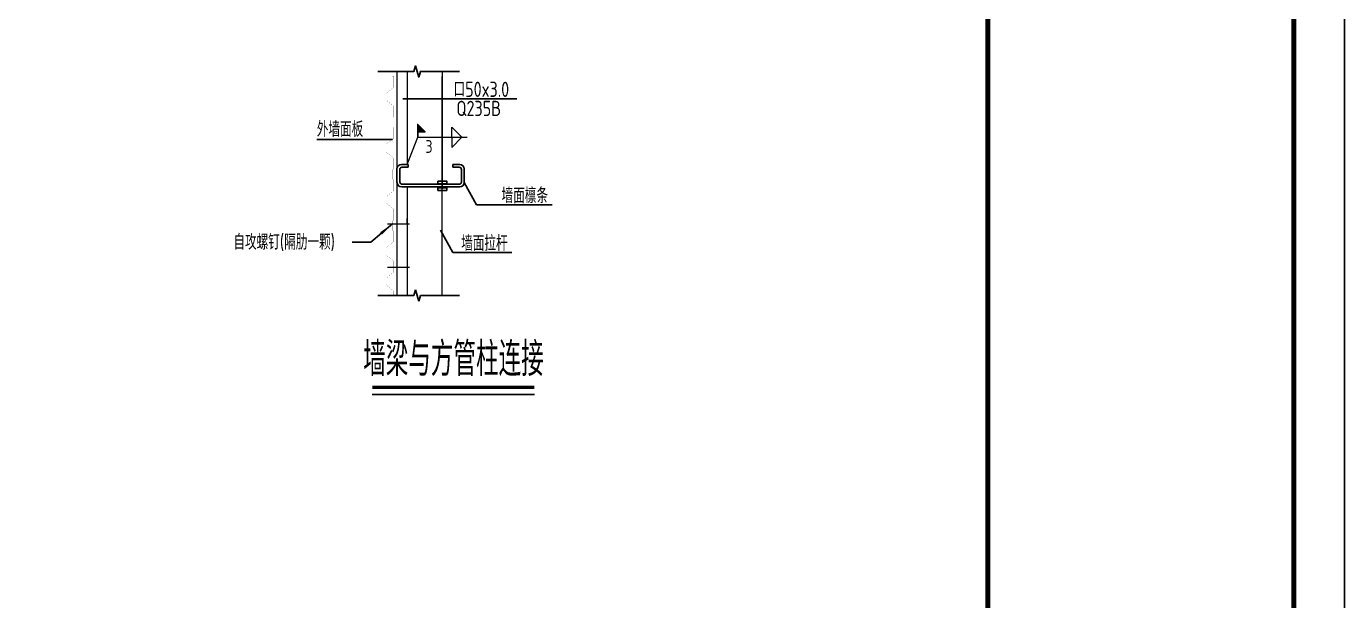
# Model space of a CAD drawing. Extents: x 19118 to 566552, y -1188739 to 92943.
# Drawn here: x 196605 to 235462, y -650862 to -633928 of the extents above; entities that cross this region are included whole.
import ezdxf
from ezdxf.enums import TextEntityAlignment as Align

# ---------------------------------------------------------------- set-up
doc = ezdxf.new("R2010")
doc.units = 0
doc.header["$LTSCALE"] = 1000
doc.header["$MEASUREMENT"] = 0
doc.linetypes.add('CENTER', pattern=[2, 1.25, -0.25, 0.25, -0.25])
doc.layers.get('0').update_dxf_attribs({"linetype": 'CONTINUOUS'})
for name, color, linetype in [('5图框', 7, 'CONTINUOUS'), ('AXIS', 3, 'CONTINUOUS'), ('OTHER', 7, 'CONTINUOUS'), ('PUB_DIM', 3, 'CONTINUOUS'), ('PUB_HATCH', 8, 'CONTINUOUS'), ('PUB_TEXT', 7, 'CONTINUOUS'), ('PUB_TITLE', 4, 'CONTINUOUS'), ('QL', 4, 'CONTINUOUS'), ('图文说明基线', 251, 'CONTINUOUS'), ('图框', 4, 'CONTINUOUS')]:
    doc.layers.add(name, color=color, linetype=linetype)
for name, color, linetype, lineweight in [('JXB-C3', 3, 'CONTINUOUS', 5), ('NO1', 3, 'CENTER', 5), ('焊缝标注', 9, 'CONTINUOUS', 18)]:
    doc.layers.add(name, color=color, linetype=linetype, lineweight=lineweight)
doc.styles.add('HZTXT', font='tssdeng.shx', dxfattribs={"bigfont": 'tssdchn.shx'})
doc.styles.get("Standard").update_dxf_attribs({"font": 'atssdeng.shx', "bigfont": 'atssdchn.shx'})
doc.styles.add('TSSD_Rein', font='atssdeng.shx', dxfattribs={"width": 0.7, "bigfont": 'atssdchn.shx'})

# ---------------------------------------------------------------- blocks, each defined once
blk = doc.blocks.new('_ARROW')
blk.add_solid([(0, 0), (-1, 0.1), (-1, -0.1)])

msp = doc.modelspace()

# ---------------------------------------------------------------- hatches: boundary and pattern name
at = {"layer": 'PUB_TEXT'}
msp.add_hatch(color=256, dxfattribs=at).paths.add_polyline_path([(208360.07, -637038.57), (208141.91, -636820.41), (208141.91, -637038.57)])
msp.add_hatch(color=256, dxfattribs=at).paths.add_polyline_path([(208360.07, -637038.57), (208141.91, -636820.41), (208141.91, -637038.57)])

# ---------------------------------------------------------------- linework, layer by layer
for p, q in [((207662.24, -638000.24, -906), (207861.59, -638000.24, -906)), ((207861.59, -638079.98, -906), (207861.59, -638000.24, -906)), ((209178.81, -638000.24, -906), (209378.15, -638000.24, -906)), ((209178.81, -638079.98, -906), (209178.81, -638000.24, -906)), ((207529.34, -638531.84, -906), (207529.34, -638133.14, -906)), ((207609.08, -638518.55, -906), (207609.08, -638146.43, -906)), ((207675.53, -638079.98, -906), (207861.59, -638079.98, -906)), ((209178.81, -638079.98, -906), (209364.86, -638079.98, -906)), ((209431.31, -638518.55, -906), (209431.31, -638146.43, -906)), ((209511.05, -638531.84, -906), (209511.05, -638133.14, -906)), ((209378.15, -638664.74, -906), (207667.89, -638664.74, -906)), ((207675.53, -638585, -906), (209364.86, -638585, -906))]:
    msp.add_line(p, q)
at = {"const_width": 40, "elevation": -906}
msp.add_lwpolyline([(208860.25, -641863.18), (208861.64, -635258.03)], dxfattribs=at)
for points in [[(208738.32, -638489.15), (208997.72, -638489.15), (208997.72, -638569), (208738.32, -638569)], [(208738.32, -638686.8), (208997.72, -638686.8), (208997.72, -638766.64), (208738.32, -638766.64)]]:
    msp.add_lwpolyline(points, close=True)
for centre, radius, start, end in [((207662.24, -638133.14, -906), 132.9, 90, 180), ((209378.15, -638133.14, -906), 132.9, 0, 90), ((207675.53, -638146.43, -906), 66.45, 90, 180), ((209364.86, -638146.43, -906), 66.45, 0, 90), ((207667.89, -638531.84, -906), 132.9, 180, 270), ((207681.18, -638518.55, -906), 66.45, 180, 270), ((209364.86, -638518.55, -906), 66.45, 270, 0), ((209378.15, -638531.84, -906), 132.9, 270, 0)]:
    msp.add_arc(centre, radius, start, end)
at = {"layer": 'AXIS'}
msp.add_line((207706.77, -636064.34, -906), (211058.53, -636064.34, -906), dxfattribs=at)
at = {"layer": 'JXB-C3', "const_width": 3.75, "elevation": -906}
for points in [[(207390.19, -635258.03), (207390.19, -635397.48), (207427.01, -635397.48), (207427.01, -635728.85), (207206.1, -635912.94), (207206.1, -636097.03), (207427.01, -636281.12), (207427.01, -636612.48), (207390.19, -636612.48), (207390.19, -636907.03), (207427.01, -636907.03), (207427.01, -637238.39), (207206.1, -637402.75), (207206.1, -637635.14), (207427.01, -637807.58)], [(207427.01, -637807.58), (207435.07, -637814.3), (207435.07, -638145.66), (207398.25, -638145.66), (207398.25, -638440.21), (207435.07, -638440.21), (207435.07, -638771.57), (207214.16, -638955.66), (207214.16, -639139.75), (207435.07, -639323.84), (207435.07, -639655.21), (207398.25, -639655.21), (207398.25, -639949.75), (207435.07, -639949.75), (207435.07, -640281.11), (207214.16, -640445.47), (207214.16, -640677.86), (207427.01, -640844.02), (207427.01, -641175.38), (207206.1, -641359.47), (207206.1, -641543.56), (207427.01, -641727.65), (207427.01, -641863.18)]]:
    msp.add_lwpolyline(points, dxfattribs=at)
at = {"layer": 'NO1', "color": 7, "linetype": 'Continuous'}
for p, q in [((207529.34, -635258.03, -906), (207529.34, -641863.18, -906)), ((207829.34, -635258.03, -906), (207829.34, -638000.24, -906)), ((207829.34, -638664.74, -906), (207829.34, -641863.18, -906))]:
    msp.add_line(p, q, dxfattribs=at)
at = {"layer": 'OTHER'}
for p, q in [((206967.73, -641863.18, -906), (208027.19, -641863.18, -906)), ((208027.19, -641863.18, -906), (208079.69, -641698.18, -906)), ((208079.69, -641698.18, -906), (208169.69, -642028.18, -906)), ((208169.69, -642028.18, -906), (208222.19, -641863.18, -906)), ((208222.19, -641863.18, -906), (209374.32, -641863.18, -906))]:
    msp.add_line(p, q, dxfattribs=at)
at = {"layer": 'OTHER', "elevation": -906}
msp.add_lwpolyline([(206967.73, -635258.03), (208027.19, -635258.03), (208079.69, -635093.03), (208169.69, -635423.03), (208222.19, -635258.03), (209374.32, -635258.03)], dxfattribs=at)
at = {"layer": 'PUB_DIM'}
for p, q in [((207394.49, -637262.59, -906), (205164.16, -637262.59, -906)), ((212105.46, -639191.22, -906), (209875.13, -639191.22, -906)), ((207406.72, -639743.29, -906), (206757.68, -640287.9, -906)), ((206757.68, -640287.9, -906), (206203.67, -640287.9, -906)), ((210913.44, -640597.9, -906), (209174.79, -640597.9, -906))]:
    msp.add_line(p, q, dxfattribs=at)
at = {"layer": 'PUB_DIM', "elevation": -906}
for points in [[(209875.13, -639191.22), (209511.05, -638531.84)], [(209174.79, -640597.9), (208810.71, -639938.51)]]:
    msp.add_lwpolyline(points, dxfattribs=at)
at = {"layer": 'PUB_HATCH'}
for p, q in [((207529.34, -635258.03, -906), (207829.34, -635258.03, -906)), ((209007.53, -635258.03, -906), (208860.25, -635258.03, -906)), ((207829.34, -639590.95, -906), (207829.34, -639738.23, -906)), ((207529.34, -641863.18, -906), (207829.34, -641863.18, -906)), ((209007.53, -641863.18, -906), (208860.25, -641863.18, -906))]:
    msp.add_line(p, q, dxfattribs=at)
at = {"layer": 'PUB_TEXT', "elevation": -906}
msp.add_lwpolyline([(208141.91, -637198.43), (208141.91, -636820.41), (208360.07, -637038.57), (208141.91, -637038.57)], dxfattribs=at)
msp.add_lwpolyline([(208141.91, -637198.43), (208141.91, -636820.41), (208360.07, -637038.57), (208141.91, -637038.57)], dxfattribs=at)
at = {"layer": 'PUB_TITLE'}
msp.add_lwpolyline([(77811.65, -689840.43), (235461.65, -689840.43), (235461.65, -600740.43), (77811.65, -600740.43)], close=True, dxfattribs=at)
at = {"layer": 'PUB_TITLE', "const_width": 150}
msp.add_lwpolyline([(81561.65, -688340.43), (233961.65, -688340.43), (233961.65, -602240.43), (81561.65, -602240.43)], close=True, dxfattribs=at)
at = {"layer": 'QL', "const_width": 40, "elevation": -906}
for points in [[(207240.77, -639759.43), (207907.33, -639759.43)], [(207240.77, -641029.15), (207907.33, -641029.15)]]:
    msp.add_lwpolyline(points, dxfattribs=at)
at = {"layer": '图文说明基线', "const_width": 101.65}
msp.add_lwpolyline([(206798.55, -644573.01), (211581.74, -644573.01)], dxfattribs=at)
at = {"layer": '图文说明基线'}
msp.add_lwpolyline([(206798.55, -644782.79), (211581.74, -644782.79)], dxfattribs=at)
at = {"layer": '图框', "color": 4, "const_width": 147.89}
msp.add_lwpolyline([(224947.8, -602240.43), (233961.65, -602240.43), (233961.65, -688340.43), (224947.8, -688340.43)], close=True, dxfattribs=at)
at = {"layer": '焊缝标注'}
for p, q in [((207829.34, -638000.24, -906), (208141.91, -637198.43, -906)), ((208141.91, -637198.43, -906), (209593.73, -637198.43, -906)), ((209143.73, -636898.43, -906), (209443.73, -637198.43, -906)), ((209143.73, -637198.43, -906), (209143.73, -636898.43, -906)), ((209143.73, -637498.43, -906), (209443.73, -637198.43, -906)), ((209143.73, -637198.43, -906), (209143.73, -637498.43, -906))]:
    msp.add_line(p, q, dxfattribs=at)
msp.add_solid([(207829.34, -638000.24, -906), (207862.86, -637852.31, -906), (207904.78, -637868.66, -906)], dxfattribs=at)

# ---------------------------------------------------------------- block references
at = {"layer": 'PUB_DIM', "xscale": -450.0000000002719, "yscale": 450, "zscale": 450.0000000000225, "rotation": 220.000000000011}
msp.add_blockref('_ARROW', (207406.72, -639743.29, -906), dxfattribs=at)

# ---------------------------------------------------------------- texts
at = {"layer": '5图框', "style": 'HZTXT', "width": 0.7}
msp.add_text('墙梁与方管柱连接', height=1000.05, dxfattribs=at).set_placement((206533.39, -644240.17))
at = {"layer": 'AXIS', "style": 'TSSD_Rein', "width": 0.8}
for s, p in [('口50x3.0', (209197.06, -636009.24, -906)), ('Q235B', (209279.47, -636572.52, -906)), ('外墙面板', (205165.7, -637186.14, -906)), ('墙面檩条', (210613.9, -639141.64, -906)), ('墙面拉杆', (209421.88, -640548.32, -906))]:
    msp.add_text(s, height=450, dxfattribs=at).set_placement(p)
msp.add_text('自攻螺钉(隔肋一颗)', height=450, dxfattribs=at).set_placement((202708.39, -640287.9, -906), align=Align.MIDDLE_LEFT)
at = {"layer": '焊缝标注', "width": 1.040018}
msp.add_text('3', height=375, dxfattribs=at).set_placement((208367.65, -637658.53, -906), (208577.65, -637658.53, -906), align=Align.FIT)

doc.saveas('drawing.dxf')
